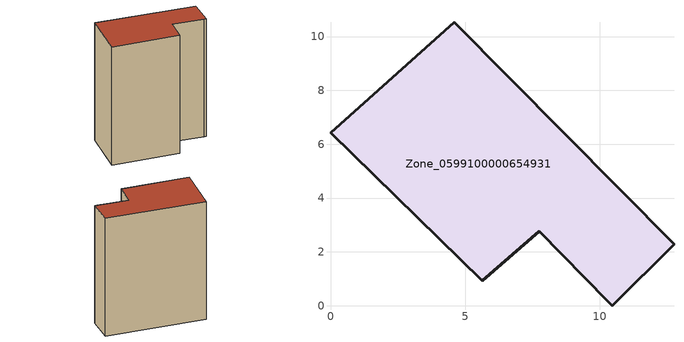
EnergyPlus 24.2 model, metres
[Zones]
Zone_0599100000654931
 floor ground (C_G): 7.75,2.76 5.64,0.93 0,6.42 4.6,10.53 12.76,2.28 10.47,0 10.29,0.16 z3.62
 wall outside (C_F): 10.47,0 12.76,2.28 4.6,10.53 0,6.42 5.64,0.93 7.75,2.76 10.29,0.16 10.47,0 z3.62:17.82
 roof outside (C_R): 7.75,2.76 10.29,0.16 10.47,0 12.76,2.28 4.6,10.53 0,6.42 5.64,0.93 z17.82
[BUILDING]
Pand.0599100000654931: North Axis=0; Terrain=City; Loads Convergence Tolerance Value=0.04; Temperature Convergence Tolerance Value=0.4; Solar Distribution=FullExterior; Maximum Number of Warmup Days=25; Minimum Number of Warmup Days=1
[Site:Location]
Rotterdam.The.Hague.AP_ZH_NLD Design_Conditions: Latitude=51.96; Longitude=4.45; Time Zone=1; Elevation=-4.5
[SITE:GROUNDTEMPERATURE:BUILDINGSURFACE]
18, 18, 18, 18, 18, 18, 18, 18, 18, 18, 18, 18
[MATERIAL] Thermal Absorptance=0.9; Solar Absorptance=0.7; Visible Absorptance=0.7
Name | Roughness | Thickness | Conductivity | Density | Specific Heat
G.TI.1946 | MediumSmooth | 0.15 | 1 | 540 | 1210
F.TI.1946 | Rough | 0.3 | 0.857143 | 1920 | 840
R.TI.1946 | MediumRough | 0.2 | 0.1 | 1500 | 1000
[CONSTRUCTION]
C_G: G.TI.1946
C_F: F.TI.1946
C_R: R.TI.1946
[ZONE]
Zone_0599100000654931: Type=1; Multiplier=1; Ceiling Height=Autocalculate; Volume=Autocalculate; Floor Area=autocalculate; Part of Total Floor Area=Yes
[ZONEINFILTRATION:DESIGNFLOWRATE]
Infil_Zone_0599100000654931: Zone or ZoneList or Space or SpaceList=Zone_0599100000654931; Schedule=AlwaysOn; Design Flow Rate Calculation Method=Flow/Area; Flow Rate per Floor Area=0.003; Constant Term Coefficient=1; Temperature Term Coefficient=0; Velocity Term Coefficient=0; Velocity Squared Term Coefficient=0
[HVACTEMPLATE:ZONE:IDEALLOADSAIRSYSTEM]
Zone_0599100000654931: Maximum Heating Supply Air Temperature=50; Minimum Cooling Supply Air Temperature=13; Maximum Heating Supply Air Humidity Ratio=0.0156; Minimum Cooling Supply Air Humidity Ratio=0.0077; Heating Limit=NoLimit; Cooling Limit=NoLimit; Dehumidification Control Type=ConstantSensibleHeatRatio; Cooling Sensible Heat Ratio=0.7; Dehumidification Setpoint=60; Humidification Control Type=None; Humidification Setpoint=30; Outdoor Air Method=None; Outdoor Air Flow Rate per Person=0.00944; Outdoor Air Flow Rate per Zone Floor Area=0; Outdoor Air Flow Rate per Zone=0; Demand Controlled Ventilation Type=None; Outdoor Air Economizer Type=NoEconomizer; Heat Recovery Type=None; Sensible Heat Recovery Effectiveness=0.7; Latent Heat Recovery Effectiveness=0.65
[ZONECONTROL:THERMOSTAT]
ThermostatControl_Zone_0599100000654931: Zone or ZoneList=Zone_0599100000654931; Control Type Schedule=DualSetpointControlType; Control 1=Thermostat_Zone_0599100000654931; Temperature Difference Between Cutout And Setpoint=0
[THERMOSTATSETPOINT:DUALSETPOINT]
Thermostat_Zone_0599100000654931: Heating Setpoint Temperature Schedule=HeatingSetpoint_Zone_0599100000654931; Cooling Setpoint Temperature Schedule=CoolingSetpoint_Zone_0599100000654931
[SCHEDULE:COMPACT]
HeatingSetpoint_Zone_0599100000654931: Through: 12/31, For: AllDays, Until: 24:00, 21
CoolingSetpoint_Zone_0599100000654931: Through: 12/31, For: AllDays, Until: 24:00, 24
DualSetpointControlType: Through: 12/31, For: AllDays, Until: 24:00, 4
AlwaysOn: Through: 12/31, For: AllDays, Until: 24:00, 1
